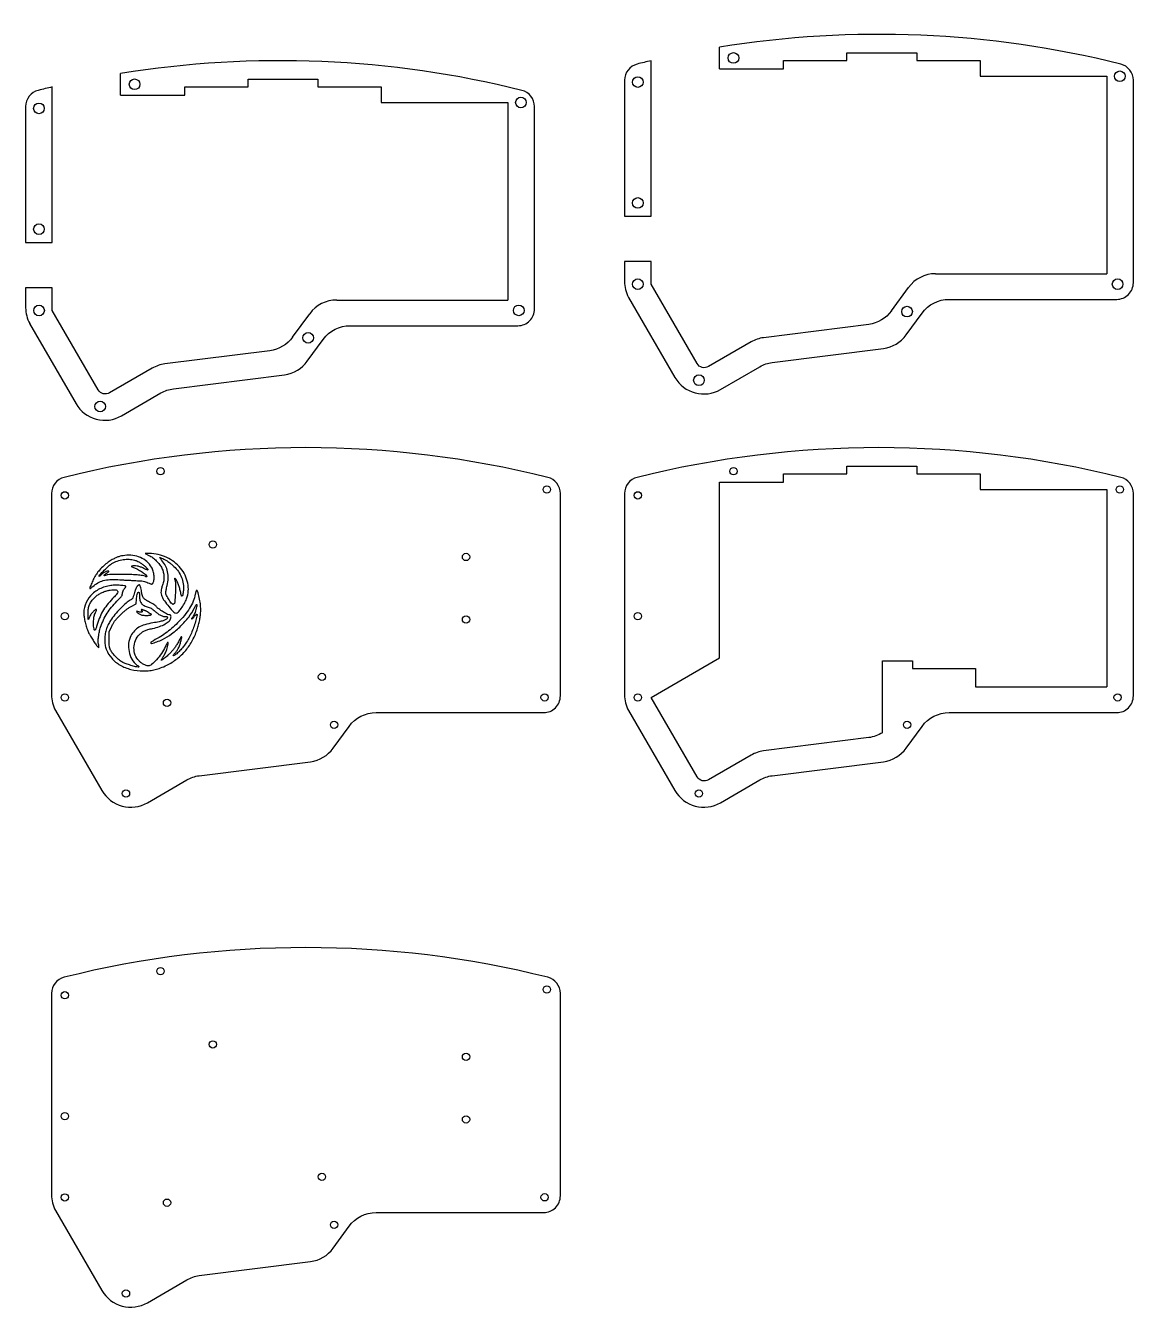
# Model space of a CAD drawing. Header units: millimetres. Extents: x -1161 to 602, y -165 to 220.
# Drawn here: x 4.2 to 336.8, y -165.1 to 219.8 of the extents above; entities that cross this region are included whole.
import ezdxf

# ---------------------------------------------------------------- set-up
doc = ezdxf.new("R2010")
doc.units = ezdxf.units.MM
doc.layers.get('0').update_dxf_attribs({"true_color": 0xffffff})
doc.layers.add('0 (2)', color=7, linetype='Continuous', true_color=0xffffff)

msp = doc.modelspace()

# ---------------------------------------------------------------- linework, layer by layer
for points in [[(33.98, 60.79, 0.021416), (33.03, 60.63, 0.028277), (32.18, 60.4, 0.025595), (31.3, 60.06, 0.013536), (30.25, 59.55, 0.042504), (29.05, 58.79, 0.022333), (27.69, 57.66, 0.022256), (26.42, 56.4, 0.036844), (25.48, 55.21, 0.029866), (24.9, 54.23, 0.012216), (24.22, 52.85, 0.008749), (23.62, 51.47, 0.095306), (23.5, 50.88, 0.546801), (23.56, 50.84, 0.041861), (23.77, 50.95, 0.028123), (24.07, 51.17, 0.013668), (24.42, 51.49, -0.060301), (25.87, 52.55, -0.061454), (27.53, 53.23, -0.052645), (29.51, 53.55, -0.029227), (31.96, 53.54, 0.001164), (32.97, 53.48, 0.000535), (34.29, 53.4, 0.000529), (35.69, 53.33, 0.000733), (36.94, 53.26, -0.004485), (38.61, 53.17, -0.024068), (39.52, 53.06, -0.038649), (40.21, 52.89, -0.025833), (40.96, 52.6, 0.005668), (41.7, 52.28, 0.06691), (42, 52.2, 0.177373), (42.19, 52.24, 0.092553), (42.37, 52.41, 0.122046), (42.75, 53.33, 0.053548), (42.8, 54.65, 0.0512), (42.56, 56.06, 0.067061), (42.04, 57.25, 0.079435), (40.61, 58.95, 0.074893), (38.7, 60.16, 0.071548), (36.44, 60.79, 0.062987)], [(36.94, 59.39, -0.024427), (37.39, 59.24, -0.013925), (37.92, 59, -0.013883), (38.44, 58.74, -0.022292), (38.86, 58.48, -0.024315), (39.64, 57.91, -0.024077), (40.36, 57.26, -0.017054), (40.93, 56.66, -0.395866), (40.92, 56.45, -0.281029), (40.83, 56.42, -0.013728), (40.51, 56.53, -0.018919), (40.12, 56.7, -0.012167), (39.68, 56.92, 0.042961), (38.76, 57.31, 0.033852), (37.71, 57.58, 0.03438), (36.73, 57.69, 0.10325), (36.07, 57.59, 0.338007), (36.02, 57.5, 0.234176), (36.08, 57.4, 0.048232), (36.37, 57.26, 0.008257), (36.93, 57.06, -0.045337), (37.84, 56.66, -0.018174), (39, 55.96, -0.015771), (40.07, 55.21, -0.093969), (40.53, 54.7, -0.110977), (40.59, 54.52, -0.342591), (40.53, 54.42, -0.170979), (40.34, 54.41, -0.044045), (40.07, 54.53, 0.090533), (39.32, 54.77, 0.012977), (37.72, 54.94, 0.012557), (35.59, 55.05, 0.006243), (32.88, 55.1, 0.00404), (31.23, 55.09, 0.008274), (29.93, 55.05, 0.008191), (28.95, 54.99, 0.065085), (28.5, 54.89, -0.021984), (27.93, 54.72, -0.514141), (27.82, 54.81, -0.222013), (27.93, 55.02, -0.013469), (28.54, 55.43, 0.017603), (28.86, 55.65, 0.037896), (29.08, 55.84, 0.066691), (29.19, 55.98, 0.47273), (29.16, 56.05, 0.140908), (28.74, 56.07, 0.049687), (28.16, 55.87, 0.04508), (27.54, 55.51, 0.04213), (26.98, 55.03, -0.013673), (26.7, 54.77, -0.028422), (26.47, 54.58, -0.043719), (26.31, 54.49, -0.550557), (26.26, 54.52, -0.195265), (26.43, 54.95, -0.005644), (27.83, 56.35, -0.011337), (29.23, 57.67, -0.04722), (30.16, 58.35, -0.053934), (31.74, 59.09, -0.043849), (33.55, 59.53, -0.044777), (35.36, 59.64, -0.065497)], [(41.25, 60.82, -0.052586), (42.33, 60.16, -0.031693), (43.45, 59.18, -0.031648), (44.44, 58.06, -0.051154), (45.12, 56.98, -0.052531), (45.56, 55.77, -0.051989), (45.75, 54.48, -0.051397), (45.67, 53.18, -0.049095), (45.32, 51.89, 0.027071), (45, 50.89, 0.047825), (44.87, 50.04, 0.05601), (44.9, 49.27, 0.05869), (45.11, 48.55, 0.056823), (45.87, 47.18, 0.020415), (47.25, 45.42, 0.013846), (48.71, 43.79, 0.205559), (49.4, 43.5, 0.20915), (50.03, 43.77, 0.028544), (50.97, 44.91, 0.031822), (51.88, 46.33, 0.037293), (52.55, 47.79, 0.140913), (52.9, 52.5, 0.121877), (50.75, 56.99, 0.112852), (46.58, 60.2, 0.108402), (41.37, 61.35), (40.15, 61.35)], [(46.48, 59.28, -0.025198), (46.95, 58.98, -0.010477), (47.55, 58.53, -0.010335), (48.18, 58.02, -0.013152), (48.74, 57.52, -0.052329), (50.08, 55.95, -0.057751), (51.02, 54.19, -0.058432), (51.53, 52.27, -0.055775), (51.59, 50.26, -0.011388), (51.54, 49.77, -0.013103), (51.46, 49.29, -0.012242), (51.38, 48.9, -0.070855), (51.31, 48.7, -0.148643), (51.17, 48.57, -0.436086), (51.06, 48.61, -0.041305), (50.95, 48.96, -0.001535), (50.64, 50.31, 0.022045), (50.33, 51.43, 0.023191), (49.93, 52.5, 0.023188), (49.5, 53.38, 0.098003), (49.13, 53.83, 0.007238), (48.94, 53.97, 0.341336), (48.9, 53.97, 0.330003), (48.89, 53.93, 0.007007), (48.97, 53.71, -0.097545), (49.23, 52.46, -0.011672), (49.18, 49.64, -0.007255), (49.01, 46.72, -0.241211), (48.66, 46.14, -0.376445), (48.18, 46.22, -0.026392), (47.3, 47.42, -0.031584), (46.53, 48.77, -0.113497), (46.31, 49.73, -0.041088), (46.33, 49.99, -0.00597), (46.43, 50.5, -0.006725), (46.55, 51.11, -0.005715), (46.7, 51.75, 0.047916), (47.01, 53.92, 0.062723), (46.85, 55.91, 0.066854), (46.22, 57.7, 0.065889), (45.14, 59.27, -0.007005), (44.88, 59.56, -0.010315), (44.67, 59.83, -0.005965), (44.5, 60.05, -0.161784), (44.47, 60.12, -0.513535), (44.57, 60.19, -0.017646), (45.06, 60, -0.019846), (45.71, 59.7, -0.010704)], [(29.82, 51.77, 0.08186), (26.42, 50.72, 0.094856), (23.73, 48.68, 0.100956), (22.1, 45.9, 0.105877), (21.73, 42.75, 0.029828), (21.92, 41.5, 0.016031), (22.3, 39.98, 0.016029), (22.77, 38.5, 0.032127), (23.25, 37.37, 0.021062), (23.72, 36.54, 0.007327), (24.46, 35.38, 0.007464), (25.24, 34.22, 0.017011), (25.88, 33.38, 0.050239), (26.13, 33.13, 0.55275), (26.24, 33.16, 0.109624), (26.24, 33.44, 0.007998), (26.08, 34.2, -0.066918), (25.99, 35.11, -0.022615), (26.11, 36.45, -0.022319), (26.36, 37.9, -0.026133), (26.74, 39.26, -0.027548), (27.61, 41.45, -0.031876), (28.68, 43.42, -0.031608), (30, 45.25, -0.026274), (31.63, 47.03, 0.007393), (32.41, 47.83, 0.02491), (32.89, 48.38, 0.037723), (33.17, 48.79, 0.12889), (33.25, 49.11, -0.062726), (33.31, 49.6, -0.036324), (33.5, 50.17, -0.036467), (33.77, 50.69, -0.084404), (34.05, 51.02, 0.026233), (34.17, 51.13, 0.030537), (34.26, 51.24, 0.031902), (34.33, 51.34, 0.131716), (34.35, 51.42, 0.378308), (34.14, 51.66, 0.011798), (32.71, 51.81, 0.020791), (31.16, 51.86, 0.031975)], [(31.74, 50.27, -0.180373), (31.89, 49.93, -0.14981), (31.81, 49.55, -0.052909), (31.39, 48.98, -0.006586), (30.35, 47.86, 0.024248), (28.63, 45.86, 0.035608), (27.33, 43.94, 0.036446), (26.35, 41.89, 0.027151), (25.55, 39.51, -0.01264), (25.42, 39.06, -0.019685), (25.27, 38.67, -0.01469), (25.14, 38.38, -0.284573), (25.06, 38.32, -0.333831), (24.84, 38.48, -0.035283), (24.7, 39.12, -0.031444), (24.62, 40.02, -0.017107), (24.64, 41.13, -0.012316), (24.7, 41.98, -0.030633), (24.8, 42.59, -0.037126), (24.95, 43.11, -0.027901), (25.2, 43.66, 0.011966), (25.41, 44.09, 0.042958), (25.51, 44.37, 0.098273), (25.52, 44.54, 0.375822), (25.45, 44.6, 0.188652), (25.09, 44.46, 0.018354), (24.43, 43.8, 0.023491), (23.8, 43.07, 0.075492), (23.49, 42.51, -0.004422), (23.15, 41.61, -0.522171), (23.05, 41.58, -0.209754), (22.97, 41.74, -0.002199), (22.96, 42.99, -0.028783), (23.04, 44.55, -0.058195), (23.31, 45.75, -0.062727), (23.84, 46.8, -0.038937), (24.69, 47.88, -0.035915), (25.53, 48.66, -0.037747), (26.46, 49.3, -0.036737), (27.49, 49.81, -0.030723), (28.65, 50.2, -0.029505), (29.59, 50.39, -0.029582), (30.55, 50.47, -0.027713), (31.37, 50.44, -0.176279)], [(37.68, 51.48, 0.056535), (37.44, 51.09, 0.023717), (37.2, 50.52, 0.013586), (36.91, 49.62, 0.002855), (36.44, 48.05, -0.115593), (36.36, 47.9, -0.031794), (36.16, 47.71, -0.030338), (35.91, 47.52, -0.027575), (35.62, 47.35, 0.063666), (34.38, 46.5, 0.018815), (32.7, 44.9, 0.019296), (31.02, 43.02, 0.026974), (29.68, 41.22, 0.019328), (29.37, 40.71, 0.010872), (29.03, 40.07, 0.010838), (28.72, 39.4, 0.017394), (28.48, 38.82, 0.0518), (28.12, 37.38, 0.034183), (27.99, 35.66, 0.034473), (28.09, 33.98, 0.060074), (28.44, 32.62, 0.0887), (30.08, 29.94, 0.080534), (32.59, 27.89, 0.073632), (35.83, 26.6, 0.057606), (39.6, 26.16, 0.023256), (41.51, 26.25, 0.035908), (43.15, 26.52, 0.035059), (44.76, 27.03, 0.020888), (46.59, 27.84, 0.050744), (49.69, 29.8, 0.052812), (52.3, 32.31, 0.051808), (54.35, 35.36, 0.045607), (55.85, 38.9, 0.018011), (56.25, 40.34, 0.017378), (56.55, 41.82, 0.017933), (56.74, 43.26, 0.023637), (56.8, 44.59, 0.035278), (56.69, 46.23, 0.019993), (56.33, 48.19, 0.010956), (55.87, 50.04, 0.338607), (55.52, 50.31, 0.313661), (55.45, 50.26, 0.01178), (55.35, 49.97, 0.017548), (55.25, 49.6, 0.010994), (55.15, 49.16, -0.049818), (54.52, 47.06, -0.040068), (53.44, 44.96, -0.035082), (51.89, 42.8, -0.022954), (49.83, 40.54, -0.017542), (48.02, 38.85, -0.022927), (46.23, 37.44, -0.022326), (44.29, 36.17, -0.015343), (41.99, 34.9, 0.260644), (41.77, 34.57, 0.499888), (41.97, 34.4, 0.035294), (43.62, 34.86, 0.027231), (45.35, 35.6, 0.04789), (48.06, 37.26, 0.032422), (50.8, 39.63, 0.032566), (53.19, 42.31, 0.051043), (54.84, 44.92, -0.012356), (55.25, 45.7, -0.088898), (55.51, 46.02, -0.626072), (55.63, 45.97, -0.064394), (55.59, 45.57, -0.011618), (55.34, 44.55, -0.019841), (55.08, 43.71, -0.023764), (54.8, 43.03, -0.039608), (54.5, 42.5, 0.01048), (54.07, 41.84, 0.60841), (54.13, 41.75, 0.195442), (54.34, 41.85, 0.007236), (54.94, 42.52, -0.026434), (55.5, 43.11, -0.596429), (55.68, 43.06, -0.107167), (55.66, 42.59, -0.004154), (55.22, 40.93, -0.018707), (54.67, 39.18, -0.01917), (53.99, 37.48, -0.019645), (53.2, 35.89, -0.022383), (52.32, 34.43, -0.024232), (51.52, 33.34, -0.018923), (50.55, 32.24, -0.018681), (49.59, 31.3, -0.061323), (48.87, 30.79, -0.08263), (48.61, 30.7, -0.548819), (48.54, 30.79, -0.113396), (48.68, 31.04, -0.019962), (49.05, 31.42, 0.057326), (49.56, 32.04, 0.028896), (50.06, 32.91, 0.027057), (50.5, 33.93, 0.026428), (50.83, 35, 0.007132), (51.09, 36.1, 0.274471), (51.02, 36.34, 0.478108), (50.84, 36.31, 0.009432), (50.37, 35.4, -0.014141), (49.8, 34.35, -0.017806), (49.21, 33.41, -0.018602), (48.58, 32.56, -0.018387), (47.88, 31.74, -0.025507), (47.17, 31.05, -0.011156), (46.17, 30.19, -0.003557), (45.11, 29.35, -0.379657), (44.94, 29.36, -0.333358), (44.93, 29.41, -0.004818), (45.1, 29.72, -0.010972), (45.32, 30.08, -0.006744), (45.59, 30.5, 0.020021), (45.89, 30.98, 0.014549), (46.18, 31.54, 0.014741), (46.43, 32.08, 0.030966), (46.58, 32.52, 0.005464), (47.03, 34.22, 0.190488), (46.98, 34.63, 0.596149), (46.78, 34.62, 0.009196), (46.13, 33.34, -0.037756), (44.98, 31.36, -0.033486), (43.5, 29.49, -0.031894), (42.02, 28.05, -0.180992), (41.01, 27.68, -0.078539), (40.39, 27.78, -0.041744), (39.67, 28.09, -0.038483), (38.94, 28.55, -0.036264), (38.27, 29.13, -0.106539), (37.13, 30.91, -0.094808), (36.76, 33.08, -0.093237), (37.21, 35.26, -0.09886), (38.43, 37.08, -0.039591), (39.17, 37.72, -0.049298), (39.95, 38.17, -0.039326), (40.94, 38.54, -0.01528), (42.36, 38.89, 0.030573), (44.41, 39.46, 0.044645), (46.13, 40.23, 0.053581), (47.34, 41.1, 0.165315), (47.84, 41.97, 0.04041), (47.88, 42.38, 0.092858), (47.83, 42.69, 0.14403), (47.7, 42.87, 0.165376), (47.49, 42.95, -0.125073), (46.87, 43.1, -0.012159), (45.51, 43.89, -0.014846), (44.19, 44.74, -0.073941), (43.55, 45.34, 0.045064), (43.21, 45.7, 0.030041), (42.75, 46.06, 0.024846), (42.17, 46.41, 0.013973), (41.43, 46.79, -0.02641), (40.28, 47.42, -0.086673), (39.64, 47.99, -0.099345), (39.27, 48.7, -0.041321), (39.06, 49.76, 0.01705), (38.92, 50.69, 0.037433), (38.74, 51.38, 0.050305), (38.53, 51.83, 0.265816), (38.31, 51.96, 0.13067), (38.19, 51.93, 0.034744), (38.02, 51.82, 0.032779), (37.84, 51.66, 0.028647)], [(38.4, 48.64, 0.052617), (38.54, 47.33, 0.113874), (38.97, 46.41, 0.109743), (39.77, 45.75, 0.046746), (41.06, 45.24, -0.025947), (41.63, 45.04, -0.037246), (42.1, 44.81, -0.03672), (42.54, 44.5, -0.024266), (42.99, 44.1, 0.041096), (43.8, 43.42, 0.03709), (44.74, 42.85, 0.037982), (45.62, 42.49, 0.141155), (46.22, 42.47, -0.07497), (46.55, 42.5, -0.217508), (46.75, 42.4, -0.21688), (46.8, 42.18, -0.074588), (46.69, 41.86, -0.161162), (46.33, 41.52, -0.035462), (45.52, 41.2, -0.025326), (44.29, 40.89, -0.008399), (42.45, 40.56, 0.02981), (40, 40, 0.062527), (38.21, 39.23, 0.074758), (36.87, 38.14, 0.062587), (35.82, 36.65, 0.096721), (35.14, 34.43, 0.077411), (35.27, 31.94, 0.078039), (36.14, 29.62, 0.101382), (37.63, 27.91, -0.004619), (38.11, 27.54, -0.097134), (38.23, 27.4, -0.507574), (38.2, 27.33, -0.051772), (37.98, 27.31, -0.064526), (37.24, 27.4, -0.009811), (35.82, 27.81, -0.011625), (34.37, 28.29, -0.031394), (33.38, 28.71, -0.053337), (32.41, 29.34, -0.026304), (31.32, 30.33, -0.026288), (30.35, 31.41, -0.056132), (29.74, 32.37, -0.031871), (29.5, 32.96, -0.047189), (29.37, 33.51, -0.029101), (29.31, 34.25, -0.005396), (29.29, 35.6), (29.29, 37.91), (30.1, 39.56, -0.017229), (30.6, 40.49, -0.030811), (31.09, 41.22, -0.026134), (31.71, 41.95, -0.009048), (32.68, 42.95, -0.009841), (33.62, 43.85, -0.020689), (34.39, 44.5, -0.024349), (35.12, 45.01, -0.021099), (35.94, 45.48), (37.43, 46.25), (37.53, 47.62, -0.024552), (37.71, 49.02, -0.133049), (38.03, 49.7, -0.627324), (38.3, 49.63, -0.049479)], [(38.95, 44.47, 0.093143), (38.97, 44.4, 0.03528), (39.02, 44.29, 0.033438), (39.09, 44.19, 0.034797), (39.17, 44.09, -0.27979), (39.22, 43.9, -0.260605), (39.07, 43.75, -0.095415), (38.67, 43.73, -0.050072), (38.19, 43.85, 0.014396), (37.66, 44.02, 0.46459), (37.56, 43.95, 0.252829), (37.62, 43.79, 0.0094), (38.14, 43.38, 0.034014), (38.54, 43.12, 0.054159), (38.93, 42.95, 0.04497), (39.38, 42.85, 0.016424), (40.04, 42.8, 0.015075), (40.54, 42.79, 0.015484), (41.03, 42.8, 0.015402), (41.46, 42.85, 0.060994), (41.71, 42.91, 0.007), (42, 43.03, 0.225622), (42.05, 43.09, 0.37579), (42.03, 43.14, 0.013984), (41.81, 43.23, -0.03208), (41.64, 43.31, -0.016248), (41.44, 43.42, -0.01607), (41.24, 43.55, -0.023042), (41.07, 43.68, 0.033847), (40.89, 43.82, 0.017532), (40.65, 43.96, 0.017349), (40.39, 44.09, 0.025173), (40.15, 44.19, -0.002679), (39.91, 44.27, -0.002214), (39.67, 44.36, -0.002235), (39.44, 44.45, -0.005992), (39.28, 44.51, 0.043319), (39.15, 44.55, 0.081279), (39.05, 44.55, 0.13262), (38.98, 44.53, 0.237017)]]:
    msp.add_lwpolyline(points, format="xyb", close=True)
at = {"layer": '0 (2)'}
for p, q in [((212.5, 206.82), (212.5, 213.29)), ((192, 162.56), (192, 209.23)), ((231.75, 206.82), (231.75, 209.32)), ((231.75, 209.32), (250.75, 209.32)), ((250.75, 209.32), (250.75, 211.57)), ((250.75, 211.57), (271.75, 211.57)), ((271.75, 211.57), (271.75, 209.32)), ((271.75, 209.32), (290.75, 209.32)), ((290.75, 209.32), (290.75, 204.57)), ((32.74, 198.93), (32.74, 205.4)), ((212.5, 206.82), (231.75, 206.82)), ((290.75, 204.57), (328.75, 204.57)), ((328.75, 204.57), (328.75, 145.32)), ((12.24, 154.67), (12.24, 201.35)), ((51.99, 198.93), (51.99, 201.43)), ((51.99, 201.43), (70.99, 201.43)), ((70.99, 201.43), (70.99, 203.68)), ((70.99, 203.68), (91.99, 203.68)), ((91.99, 203.68), (91.99, 201.43)), ((91.99, 201.43), (110.99, 201.43)), ((110.99, 201.43), (110.99, 196.68)), ((184, 203.37), (184, 162.56)), ((336.75, 142.62), (336.75, 203.37)), ((32.74, 198.93), (51.99, 198.93)), ((110.99, 196.68), (148.99, 196.68)), ((148.99, 196.68), (148.99, 137.43)), ((4.24, 195.48), (4.24, 154.67)), ((156.99, 134.73), (156.99, 195.48)), ((184, 162.56), (192, 162.56)), ((4.24, 154.67), (12.24, 154.67)), ((192, 149), (184, 149)), ((184, 149), (184, 143)), ((192, 142.17), (192, 149)), ((277.37, 145.32), (328.75, 145.32)), ((12.24, 141.11), (4.24, 141.11)), ((4.24, 141.11), (4.24, 135.11)), ((12.24, 134.28), (12.24, 141.11)), ((205.8, 118.36), (192, 142.17)), ((264.12, 134.15), (269.27, 141.21)), ((97.61, 137.43), (148.99, 137.43)), ((185.21, 138.23), (199.13, 114.21)), ((281.42, 137.62), (331.75, 137.62)), ((26.04, 110.47), (12.24, 134.28)), ((84.36, 126.26), (89.5, 133.32)), ((268.55, 126.94), (273.34, 133.51)), ((5.44, 130.34), (19.37, 106.32)), ((101.66, 129.73), (151.99, 129.73)), ((257.3, 130.12), (225.75, 126.13)), ((88.79, 119.06), (93.57, 125.62)), ((221.99, 124.86), (209.22, 117.45)), ((77.54, 122.23), (45.98, 118.24)), ((228.36, 118.69), (261.73, 122.91)), ((42.23, 116.97), (29.45, 109.56)), ((212.8, 110.58), (224.6, 117.42)), ((48.6, 110.8), (81.97, 115.02)), ((33.03, 102.69), (44.84, 109.53)), ((231.75, 82.82), (231.75, 85.32)), ((231.75, 85.32), (250.75, 85.32)), ((250.75, 87.57), (271.75, 87.57)), ((250.75, 85.32), (250.75, 87.57)), ((271.75, 87.57), (271.75, 85.32)), ((271.75, 85.32), (290.75, 85.32)), ((290.75, 85.32), (290.75, 80.57)), ((212.5, 30.05), (212.5, 82.82)), ((212.5, 82.82), (231.75, 82.82)), ((12, 79.37), (12, 38.56)), ((164.75, 18.62), (164.75, 79.37)), ((184, 79.37), (184, 38.56)), ((290.75, 80.57), (328.75, 80.57)), ((328.75, 80.57), (328.75, 21.32)), ((336.75, 18.62), (336.75, 79.37)), ((12, 38.56), (12, 25)), ((184, 38.56), (184, 25)), ((192, 18.17), (212.5, 30.05)), ((261.41, 29.2), (270.41, 29.2)), ((261.41, 7.61), (261.41, 29.2)), ((270.41, 29.2), (270.41, 26.83)), ((12, 25), (12, 19)), ((184, 25), (184, 19)), ((270.41, 26.83), (289.41, 26.83)), ((289.41, 26.83), (289.41, 21.32)), ((289.41, 21.32), (328.75, 21.32)), ((205.8, -5.64), (192, 18.17)), ((13.21, 14.23), (27.13, -9.79)), ((109.42, 13.62), (159.75, 13.62)), ((185.21, 14.23), (199.13, -9.79)), ((281.42, 13.62), (331.75, 13.62)), ((96.55, 2.94), (101.34, 9.51)), ((268.55, 2.94), (273.34, 9.51)), ((257.3, 6.12), (225.75, 2.13)), ((221.99, 0.86), (209.22, -6.55)), ((56.36, -5.31), (89.73, -1.09)), ((228.36, -5.31), (261.73, -1.09)), ((40.8, -13.43), (52.6, -6.58)), ((212.8, -13.43), (224.6, -6.58)), ((12, -70.63), (12, -111.44)), ((164.75, -131.38), (164.75, -70.63)), ((12, -111.44), (12, -125)), ((12, -125), (12, -131)), ((13.21, -135.77), (27.13, -159.79)), ((109.42, -136.38), (159.75, -136.38)), ((96.55, -147.06), (101.34, -140.49)), ((56.36, -155.31), (89.73, -151.09)), ((40.8, -163.43), (52.6, -156.58))]:
    msp.add_line(p, q, dxfattribs=at)
for centre, radius in [((216.7, 210.05), 1.6), ((188, 202.82), 1.6), ((332.68, 204.57), 1.6), ((36.94, 202.16), 1.6), ((8.24, 194.93), 1.6), ((152.91, 196.68), 1.6), ((188, 166.56), 1.6), ((8.24, 158.67), 1.6), ((188.02, 142.17), 1.6), ((332.02, 142.2), 1.6), ((8.25, 134.28), 1.6), ((152.26, 134.31), 1.6), ((268.82, 133.95), 1.6), ((89.06, 126.07), 1.6), ((206.35, 113.36), 1.6), ((26.59, 105.47), 1.6), ((44.7, 86.05), 1.1), ((216.7, 86.05), 1.1), ((160.68, 80.57), 1.1), ((332.68, 80.57), 1.1), ((16, 78.82), 1.1), ((188, 78.82), 1.1), ((60.43, 64.08), 1.1), ((136.43, 60.33), 1.1), ((16, 42.56), 1.1), ((136.43, 41.58), 1.1), ((188, 42.56), 1.1), ((93.18, 24.33), 1.1), ((16.02, 18.17), 1.1), ((160.02, 18.2), 1.1), ((188.02, 18.17), 1.1), ((332.02, 18.2), 1.1), ((46.68, 16.58), 1.1), ((96.82, 9.95), 1.1), ((268.82, 9.95), 1.1), ((34.35, -10.64), 1.1), ((206.35, -10.64), 1.1), ((44.7, -63.95), 1.1), ((160.68, -69.43), 1.1), ((16, -71.18), 1.1), ((60.43, -85.92), 1.1), ((136.43, -89.67), 1.1), ((16, -107.44), 1.1), ((136.43, -108.42), 1.1), ((93.18, -125.67), 1.1), ((16.02, -131.83), 1.1), ((160.02, -131.8), 1.1), ((46.68, -133.42), 1.1), ((96.82, -140.05), 1.1), ((34.35, -160.64), 1.1)]:
    msp.add_circle(centre, radius, dxfattribs=at)
for centre in [(194.03, 143), (14.27, 135.11), (22.03, 19), (194.03, 19), (22.03, -131)]:
    msp.add_arc(centre, 10.03, 180, 208.3938, dxfattribs=at)
for points in [[(332.96, 208.22), (293.48, 218.06), (252.5, 219.75), (212.5, 213.29)], [(153.2, 200.33), (113.72, 210.17), (72.73, 211.86), (32.74, 205.4)], [(187.79, 208.22), (185.56, 207.66), (184, 205.66), (184, 203.37)], [(192, 209.23), (190.6, 208.91), (189.19, 208.57), (187.79, 208.22)], [(336.75, 203.37), (336.75, 205.66), (335.19, 207.66), (332.96, 208.22)], [(8.03, 200.33), (5.8, 199.77), (4.24, 197.77), (4.24, 195.48)], [(12.24, 201.35), (10.83, 201.02), (9.43, 200.68), (8.03, 200.33)], [(156.99, 195.48), (156.99, 197.77), (155.42, 199.77), (153.2, 200.33)], [(277.37, 145.32), (274.15, 145.32), (271.15, 143.79), (269.27, 141.21)], [(335.29, 139.08), (336.22, 140.02), (336.75, 141.29), (336.75, 142.62)], [(331.75, 137.62), (333.08, 137.62), (334.35, 138.14), (335.29, 139.08)], [(97.61, 137.43), (94.39, 137.43), (91.39, 135.91), (89.5, 133.32)], [(155.52, 131.19), (156.46, 132.13), (156.99, 133.4), (156.99, 134.73)], [(273.34, 133.51), (275.22, 136.09), (278.22, 137.62), (281.42, 137.62)], [(151.99, 129.73), (153.31, 129.73), (154.59, 130.25), (155.52, 131.19)], [(264.12, 134.15), (262.5, 131.93), (260.03, 130.47), (257.3, 130.12)], [(93.57, 125.62), (95.46, 128.2), (98.46, 129.73), (101.66, 129.73)], [(84.36, 126.26), (82.74, 124.04), (80.27, 122.58), (77.54, 122.23)], [(225.75, 126.13), (224.42, 125.96), (223.14, 125.53), (221.99, 124.86)], [(261.73, 122.91), (264.46, 123.26), (266.93, 124.72), (268.55, 126.94)], [(45.98, 118.24), (44.66, 118.07), (43.38, 117.64), (42.23, 116.97)], [(81.97, 115.02), (84.7, 115.37), (87.17, 116.83), (88.79, 119.06)], [(209.22, 117.45), (208.02, 116.76), (206.49, 117.17), (205.8, 118.36)], [(224.6, 117.42), (225.76, 118.09), (227.03, 118.52), (228.36, 118.69)], [(199.13, 114.21), (200.46, 111.92), (202.65, 110.24), (205.21, 109.56)], [(29.45, 109.56), (28.26, 108.87), (26.73, 109.28), (26.04, 110.47)], [(44.84, 109.53), (45.99, 110.2), (47.27, 110.63), (48.6, 110.8)], [(205.21, 109.56), (207.77, 108.88), (210.5, 109.24), (212.8, 110.58)], [(19.37, 106.32), (20.7, 104.03), (22.88, 102.36), (25.45, 101.67)], [(25.45, 101.67), (28.01, 100.99), (30.74, 101.36), (33.03, 102.69)], [(160.96, 84.22), (113.3, 96.1), (63.45, 96.1), (15.79, 84.22)], [(332.96, 84.22), (285.3, 96.1), (235.45, 96.1), (187.79, 84.22)], [(15.79, 84.22), (13.56, 83.66), (12, 81.66), (12, 79.37)], [(164.75, 79.37), (164.75, 81.66), (163.19, 83.66), (160.96, 84.22)], [(187.79, 84.22), (185.56, 83.66), (184, 81.66), (184, 79.37)], [(336.75, 79.37), (336.75, 81.66), (335.19, 83.66), (332.96, 84.22)], [(163.29, 15.08), (164.22, 16.02), (164.75, 17.29), (164.75, 18.62)], [(335.29, 15.08), (336.22, 16.02), (336.75, 17.29), (336.75, 18.62)], [(101.34, 9.51), (103.22, 12.09), (106.22, 13.62), (109.42, 13.62)], [(159.75, 13.62), (161.08, 13.62), (162.35, 14.14), (163.29, 15.08)], [(273.34, 9.51), (275.22, 12.09), (278.22, 13.62), (281.42, 13.62)], [(331.75, 13.62), (333.08, 13.62), (334.35, 14.14), (335.29, 15.08)], [(261.41, 7.61), (260.18, 6.82), (258.78, 6.31), (257.3, 6.12)], [(89.73, -1.09), (92.46, -0.74), (94.93, 0.72), (96.55, 2.94)], [(225.75, 2.13), (224.42, 1.96), (223.14, 1.53), (221.99, 0.86)], [(261.73, -1.09), (264.46, -0.74), (266.93, 0.72), (268.55, 2.94)], [(52.6, -6.58), (53.76, -5.91), (55.03, -5.48), (56.36, -5.31)], [(209.22, -6.55), (208.02, -7.24), (206.49, -6.83), (205.8, -5.64)], [(224.6, -6.58), (225.76, -5.91), (227.03, -5.48), (228.36, -5.31)], [(27.13, -9.79), (28.46, -12.08), (30.65, -13.76), (33.21, -14.44)], [(199.13, -9.79), (200.46, -12.08), (202.65, -13.76), (205.21, -14.44)], [(33.21, -14.44), (35.77, -15.12), (38.5, -14.76), (40.8, -13.43)], [(205.21, -14.44), (207.77, -15.12), (210.5, -14.76), (212.8, -13.43)], [(160.96, -65.78), (113.3, -53.9), (63.45, -53.9), (15.79, -65.78)], [(15.79, -65.78), (13.56, -66.34), (12, -68.34), (12, -70.63)], [(164.75, -70.63), (164.75, -68.34), (163.19, -66.34), (160.96, -65.78)], [(163.29, -134.92), (164.22, -133.98), (164.75, -132.71), (164.75, -131.38)], [(101.34, -140.49), (103.22, -137.91), (106.22, -136.38), (109.42, -136.38)], [(159.75, -136.38), (161.08, -136.38), (162.35, -135.86), (163.29, -134.92)], [(89.73, -151.09), (92.46, -150.74), (94.93, -149.28), (96.55, -147.06)], [(52.6, -156.58), (53.76, -155.91), (55.03, -155.48), (56.36, -155.31)], [(27.13, -159.79), (28.46, -162.08), (30.65, -163.76), (33.21, -164.44)], [(33.21, -164.44), (35.77, -165.12), (38.5, -164.76), (40.8, -163.43)]]:
    msp.add_open_spline(points, degree=3, dxfattribs=at)

doc.saveas('drawing.dxf')
